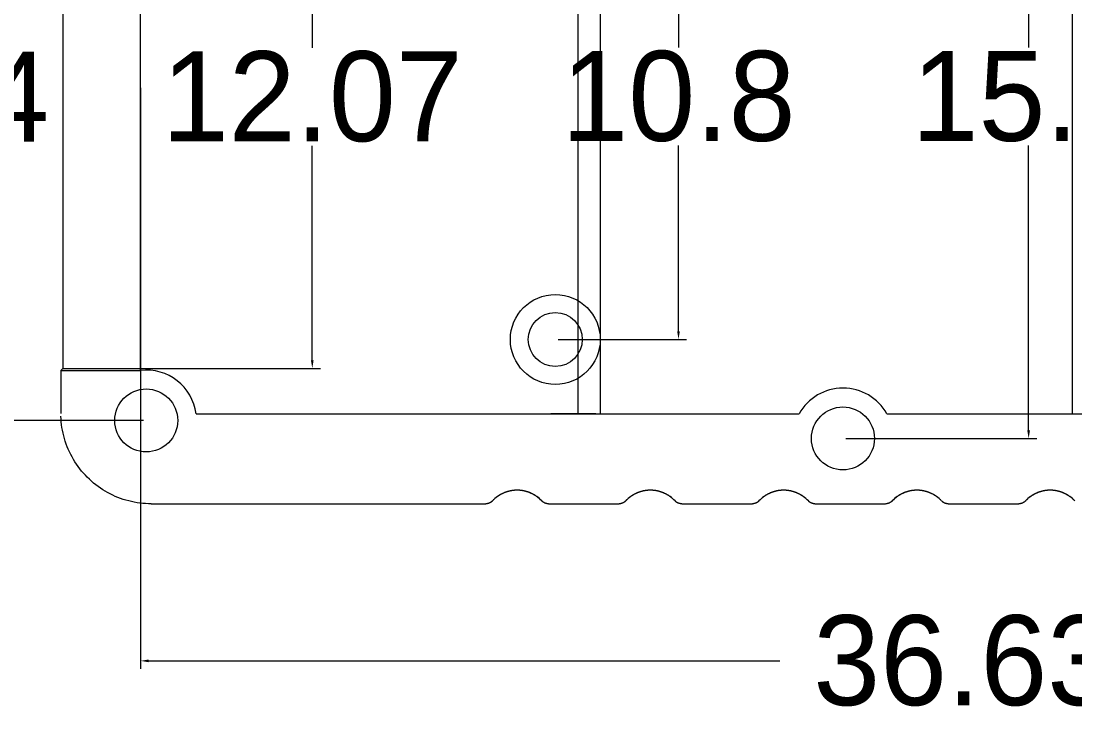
# Model space of a CAD drawing. Extents: x -778 to -614, y -2061 to -1833.
# Drawn here: x -670.5 to -647.05, y -2028.19 to -2012.66 of the extents above; entities that cross this region are included whole.
import ezdxf

# ---------------------------------------------------------------- set-up
doc = ezdxf.new("R2010")
doc.units = 0
doc.header["$MEASUREMENT"] = 0
doc.layers.add('3', color=7, linetype='Continuous')
doc.dimstyles.get("Standard").update_dxf_attribs({"dimtxt": 0.18, "dimasz": 0.18, "dimexe": 0.18, "dimexo": 0.0625, "dimgap": 0.09, "dimtad": 0, "dimtih": 1, "dimtoh": 1, "dimdec": 4, "dimzin": 0, "dimdsep": 46, "dimtxsty": 'Standard', "dimcen": 0.09, "dimadec": 0, "dimazin": 0, "dimtfac": 1, "dimtdec": 4, "dimtofl": 0, "dimtmove": 0, "dimatfit": 3, "dimfxl": 1, "dimtolj": 1, "dimtzin": 0, "dimarcsym": 0})

# ---------------------------------------------------------------- blocks, each defined once
blk = doc.blocks.new('*D89')
at = {"color": 0, "linetype": 'Continuous', "lineweight": 0}
for p, q in [((-667.904, -2007.138), (-672.657, -2007.138)), ((-672.477, -2007.318), (-672.477, -2013.248)), ((-672.477, -2021.358), (-672.477, -2015.428)), ((-667.777, -2021.538), (-672.657, -2021.538))]:
    blk.add_line(p, q, dxfattribs=at)
for points in [[(-672.507, -2007.318), (-672.447, -2007.318), (-672.477, -2007.138)], [(-672.507, -2021.358), (-672.447, -2021.358), (-672.477, -2021.538)]]:
    blk.add_solid(points, dxfattribs=at)
at = {"layer": 'Defpoints', "color": 0, "linetype": 'Continuous', "lineweight": 0}
for p in [(-667.842, -2007.138), (-672.477, -2021.538), (-667.714, -2021.538)]:
    blk.add_point(p, dxfattribs=at)
at = {"color": 0, "linetype": 'Continuous', "lineweight": 0, "insert": (-672.477, -2014.338), "char_height": 2, "attachment_point": 5}
blk.add_mtext('\\A1;14.4', dxfattribs=at)
blk = doc.blocks.new('*D109')
at = {"color": 0, "linetype": 'Continuous', "lineweight": 0}
for p, q in [((-667.842, -2014.143), (-667.842, -2027.061)), ((-631.214, -2014.143), (-631.214, -2027.061)), ((-667.662, -2026.881), (-653.618, -2026.881)), ((-631.394, -2026.881), (-645.438, -2026.881))]:
    blk.add_line(p, q, dxfattribs=at)
for points in [[(-667.662, -2026.851), (-667.662, -2026.911), (-667.842, -2026.881)], [(-631.394, -2026.851), (-631.394, -2026.911), (-631.214, -2026.881)]]:
    blk.add_solid(points, dxfattribs=at)
at = {"layer": 'Defpoints', "color": 0, "linetype": 'Continuous', "lineweight": 0}
for p in [(-667.842, -2014.081), (-631.214, -2014.081), (-631.214, -2026.881)]:
    blk.add_point(p, dxfattribs=at)
at = {"color": 0, "linetype": 'Continuous', "lineweight": 0, "insert": (-649.528, -2026.881), "char_height": 2, "attachment_point": 5}
blk.add_mtext('\\A1;36.63', dxfattribs=at)
blk = doc.blocks.new('*D110')
at = {"color": 0, "linetype": 'Continuous', "lineweight": 0}
for p, q in [((-668.643, -2008.311), (-663.84, -2008.311)), ((-664.02, -2008.491), (-664.02, -2013.256)), ((-664.02, -2020.2), (-664.02, -2015.436)), ((-668.643, -2020.38), (-663.84, -2020.38))]:
    blk.add_line(p, q, dxfattribs=at)
for points in [[(-664.05, -2008.491), (-663.99, -2008.491), (-664.02, -2008.311)], [(-664.05, -2020.2), (-663.99, -2020.2), (-664.02, -2020.38)]]:
    blk.add_solid(points, dxfattribs=at)
at = {"layer": 'Defpoints', "color": 0, "linetype": 'Continuous', "lineweight": 0}
for p in [(-668.705, -2008.311), (-668.705, -2020.38), (-664.02, -2020.38)]:
    blk.add_point(p, dxfattribs=at)
at = {"color": 0, "linetype": 'Continuous', "lineweight": 0, "insert": (-664.02, -2014.346), "char_height": 2, "attachment_point": 5}
blk.add_mtext('\\A1;12.07', dxfattribs=at)
blk = doc.blocks.new('*D111')
at = {"color": 0, "linetype": 'Continuous', "lineweight": 0}
for p, q in [((-658.552, -2008.938), (-655.693, -2008.938)), ((-655.873, -2009.118), (-655.873, -2013.248)), ((-655.873, -2019.558), (-655.873, -2015.428)), ((-658.552, -2019.738), (-655.693, -2019.738))]:
    blk.add_line(p, q, dxfattribs=at)
for points in [[(-655.903, -2009.118), (-655.843, -2009.118), (-655.873, -2008.938)], [(-655.903, -2019.558), (-655.843, -2019.558), (-655.873, -2019.738)]]:
    blk.add_solid(points, dxfattribs=at)
at = {"layer": 'Defpoints', "color": 0, "linetype": 'Continuous', "lineweight": 0}
for p in [(-658.614, -2008.938), (-655.873, -2008.938), (-658.614, -2019.738)]:
    blk.add_point(p, dxfattribs=at)
at = {"color": 0, "linetype": 'Continuous', "lineweight": 0, "insert": (-655.873, -2014.338), "char_height": 2, "attachment_point": 5}
blk.add_mtext('\\A1;10.8', dxfattribs=at)
blk = doc.blocks.new('*D112')
at = {"color": 0, "linetype": 'Continuous', "lineweight": 0}
for p, q in [((-652.152, -2006.738), (-647.903, -2006.738)), ((-648.083, -2006.918), (-648.083, -2013.248)), ((-648.083, -2021.758), (-648.083, -2015.428)), ((-652.152, -2021.938), (-647.903, -2021.938))]:
    blk.add_line(p, q, dxfattribs=at)
for points in [[(-648.113, -2006.918), (-648.053, -2006.918), (-648.083, -2006.738)], [(-648.113, -2021.758), (-648.053, -2021.758), (-648.083, -2021.938)]]:
    blk.add_solid(points, dxfattribs=at)
at = {"layer": 'Defpoints', "color": 0, "linetype": 'Continuous', "lineweight": 0}
for p in [(-652.214, -2006.738), (-652.214, -2021.938), (-648.083, -2021.938)]:
    blk.add_point(p, dxfattribs=at)
at = {"color": 0, "linetype": 'Continuous', "lineweight": 0, "insert": (-648.083, -2014.338), "char_height": 2, "attachment_point": 5}
blk.add_mtext('\\A1;15.2', dxfattribs=at)

msp = doc.modelspace()

# ---------------------------------------------------------------- linework, layer by layer
at = {"layer": '3', "color": 213, "linetype": 'Continuous', "lineweight": 0}
for p, q in [((-658.114, -2007.284), (-658.114, -2020.891)), ((-658.114, -2007.284), (-658.114, -2021.391)), ((-657.614, -2007.284), (-657.614, -2021.391)), ((-657.614, -2007.284), (-657.614, -2020.891)), ((-647.114, -2007.284), (-647.114, -2021.391)), ((-667.842, -2020.426), (-667.842, -2007.735)), ((-669.568, -2008.311), (-669.568, -2020.38)), ((-669.614, -2020.426), (-669.568, -2020.38)), ((-669.614, -2020.426), (-669.614, -2021.381)), ((-669.614, -2020.426), (-669.614, -2021.381)), ((-669.614, -2020.426), (-667.842, -2020.426)), ((-669.614, -2020.426), (-669.614, -2020.903)), ((-669.568, -2020.38), (-667.842, -2020.38)), ((-666.605, -2021.391), (-660.196, -2021.391)), ((-666.589, -2021.391), (-660.196, -2021.391)), ((-662.313, -2021.391), (-653.192, -2021.391)), ((-657.714, -2021.391), (-658.714, -2021.391)), ((-651.236, -2021.391), (-635.359, -2021.391)), ((-667.604, -2023.391), (-660.16, -2023.391)), ((-667.604, -2023.391), (-660.16, -2023.391)), ((-658.767, -2023.391), (-657.195, -2023.391)), ((-658.767, -2023.391), (-657.195, -2023.391)), ((-655.802, -2023.391), (-654.23, -2023.391)), ((-655.802, -2023.391), (-654.23, -2023.391)), ((-652.838, -2023.391), (-651.266, -2023.391)), ((-652.838, -2023.391), (-651.266, -2023.391)), ((-649.873, -2023.391), (-648.301, -2023.391)), ((-649.873, -2023.391), (-648.301, -2023.391))]:
    msp.add_line(p, q, dxfattribs=at)
for points in [[(-667.604, -2023.391, 0), (-667.667, -2023.39, 0), (-667.731, -2023.387, 0), (-667.793, -2023.382, 0), (-667.856, -2023.375, 0), (-667.919, -2023.366, 0), (-667.981, -2023.355, 0), (-668.043, -2023.342, 0), (-668.104, -2023.327, 0), (-668.165, -2023.311, 0), (-668.225, -2023.292, 0), (-668.285, -2023.272, 0), (-668.344, -2023.249, 0), (-668.403, -2023.225, 0), (-668.46, -2023.199, 0), (-668.517, -2023.171, 0), (-668.573, -2023.142, 0), (-668.627, -2023.111, 0), (-668.681, -2023.078, 0), (-668.734, -2023.043, 0), (-668.786, -2023.007, 0), (-668.836, -2022.969, 0), (-668.885, -2022.929, 0), (-668.933, -2022.888, 0), (-668.98, -2022.846, 0), (-669.025, -2022.802, 0), (-669.069, -2022.757, 0), (-669.112, -2022.71, 0), (-669.153, -2022.662, 0), (-669.192, -2022.613, 0), (-669.23, -2022.562, 0), (-669.267, -2022.51, 0), (-669.301, -2022.458, 0), (-669.334, -2022.404, 0), (-669.365, -2022.349, 0), (-669.395, -2022.293, 0), (-669.423, -2022.237, 0), (-669.449, -2022.179, 0), (-669.473, -2022.121, 0), (-669.495, -2022.062, 0), (-669.516, -2022.002, 0), (-669.534, -2021.942, 0), (-669.551, -2021.881, 0), (-669.566, -2021.819, 0), (-669.578, -2021.757, 0), (-669.589, -2021.695, 0), (-669.598, -2021.633, 0), (-669.605, -2021.57, 0), (-669.61, -2021.507, 0), (-669.613, -2021.444, 0)], [(-667.604, -2023.391, 0), (-667.667, -2023.39, 0), (-667.731, -2023.387, 0), (-667.793, -2023.382, 0), (-667.856, -2023.375, 0), (-667.919, -2023.366, 0), (-667.981, -2023.355, 0), (-668.043, -2023.342, 0), (-668.104, -2023.327, 0), (-668.165, -2023.311, 0), (-668.225, -2023.292, 0), (-668.285, -2023.272, 0), (-668.344, -2023.249, 0), (-668.403, -2023.225, 0), (-668.46, -2023.199, 0), (-668.517, -2023.171, 0), (-668.573, -2023.142, 0), (-668.627, -2023.111, 0), (-668.681, -2023.078, 0), (-668.734, -2023.043, 0), (-668.786, -2023.007, 0), (-668.836, -2022.969, 0), (-668.885, -2022.929, 0), (-668.933, -2022.888, 0), (-668.98, -2022.846, 0), (-669.025, -2022.802, 0), (-669.069, -2022.757, 0), (-669.112, -2022.71, 0), (-669.153, -2022.662, 0), (-669.192, -2022.613, 0), (-669.23, -2022.562, 0), (-669.267, -2022.51, 0), (-669.301, -2022.458, 0), (-669.334, -2022.404, 0), (-669.365, -2022.349, 0), (-669.395, -2022.293, 0), (-669.423, -2022.237, 0), (-669.449, -2022.179, 0), (-669.473, -2022.121, 0), (-669.495, -2022.062, 0), (-669.516, -2022.002, 0), (-669.534, -2021.942, 0), (-669.551, -2021.881, 0), (-669.566, -2021.819, 0), (-669.578, -2021.757, 0), (-669.589, -2021.695, 0), (-669.598, -2021.633, 0), (-669.605, -2021.57, 0), (-669.61, -2021.507, 0), (-669.613, -2021.444, 0)], [(-660.013, -2023.327, 0), (-660.015, -2023.329, 0), (-660.018, -2023.332, 0), (-660.02, -2023.334, 0), (-660.023, -2023.336, 0), (-660.025, -2023.339, 0), (-660.027, -2023.341, 0), (-660.03, -2023.343, 0), (-660.032, -2023.345, 0), (-660.035, -2023.347, 0), (-660.038, -2023.349, 0), (-660.04, -2023.351, 0), (-660.043, -2023.353, 0), (-660.046, -2023.355, 0), (-660.048, -2023.357, 0), (-660.051, -2023.358, 0), (-660.054, -2023.36, 0), (-660.057, -2023.362, 0), (-660.059, -2023.364, 0), (-660.062, -2023.365, 0), (-660.065, -2023.367, 0), (-660.068, -2023.368, 0), (-660.071, -2023.37, 0), (-660.074, -2023.371, 0), (-660.077, -2023.373, 0), (-660.08, -2023.374, 0), (-660.083, -2023.375, 0), (-660.086, -2023.376, 0), (-660.089, -2023.378, 0), (-660.092, -2023.379, 0), (-660.095, -2023.38, 0), (-660.098, -2023.381, 0), (-660.102, -2023.382, 0), (-660.105, -2023.383, 0), (-660.108, -2023.384, 0), (-660.111, -2023.385, 0), (-660.114, -2023.385, 0), (-660.117, -2023.386, 0), (-660.121, -2023.387, 0), (-660.124, -2023.387, 0), (-660.127, -2023.388, 0), (-660.13, -2023.388, 0), (-660.134, -2023.389, 0), (-660.137, -2023.389, 0), (-660.14, -2023.39, 0), (-660.143, -2023.39, 0), (-660.147, -2023.39, 0), (-660.15, -2023.39, 0), (-660.153, -2023.39, 0), (-660.157, -2023.39, 0)], [(-660.013, -2023.327, 0), (-660.015, -2023.329, 0), (-660.018, -2023.332, 0), (-660.02, -2023.334, 0), (-660.022, -2023.336, 0), (-660.025, -2023.339, 0), (-660.027, -2023.341, 0), (-660.03, -2023.343, 0), (-660.032, -2023.345, 0), (-660.035, -2023.347, 0), (-660.038, -2023.349, 0), (-660.04, -2023.351, 0), (-660.043, -2023.353, 0), (-660.046, -2023.355, 0), (-660.048, -2023.357, 0), (-660.051, -2023.358, 0), (-660.054, -2023.36, 0), (-660.057, -2023.362, 0), (-660.059, -2023.364, 0), (-660.062, -2023.365, 0), (-660.065, -2023.367, 0), (-660.068, -2023.368, 0), (-660.071, -2023.37, 0), (-660.074, -2023.371, 0), (-660.077, -2023.373, 0), (-660.08, -2023.374, 0), (-660.083, -2023.375, 0), (-660.086, -2023.376, 0), (-660.089, -2023.378, 0), (-660.092, -2023.379, 0), (-660.095, -2023.38, 0), (-660.098, -2023.381, 0), (-660.102, -2023.382, 0), (-660.105, -2023.383, 0), (-660.108, -2023.384, 0), (-660.111, -2023.384, 0), (-660.114, -2023.385, 0), (-660.117, -2023.386, 0), (-660.121, -2023.387, 0), (-660.124, -2023.387, 0), (-660.127, -2023.388, 0), (-660.13, -2023.388, 0), (-660.134, -2023.389, 0), (-660.137, -2023.389, 0), (-660.14, -2023.39, 0), (-660.143, -2023.39, 0), (-660.147, -2023.39, 0), (-660.15, -2023.39, 0), (-660.153, -2023.39, 0), (-660.157, -2023.39, 0)], [(-658.767, -2023.391, 0), (-658.771, -2023.39, 0), (-658.774, -2023.39, 0), (-658.777, -2023.39, 0), (-658.78, -2023.39, 0), (-658.784, -2023.39, 0), (-658.787, -2023.39, 0), (-658.79, -2023.389, 0), (-658.793, -2023.389, 0), (-658.797, -2023.388, 0), (-658.8, -2023.388, 0), (-658.803, -2023.387, 0), (-658.806, -2023.387, 0), (-658.81, -2023.386, 0), (-658.813, -2023.385, 0), (-658.816, -2023.385, 0), (-658.819, -2023.384, 0), (-658.822, -2023.383, 0), (-658.826, -2023.382, 0), (-658.829, -2023.381, 0), (-658.832, -2023.38, 0), (-658.835, -2023.379, 0), (-658.838, -2023.378, 0), (-658.841, -2023.376, 0), (-658.844, -2023.375, 0), (-658.847, -2023.374, 0), (-658.85, -2023.373, 0), (-658.853, -2023.371, 0), (-658.856, -2023.37, 0), (-658.859, -2023.368, 0), (-658.862, -2023.367, 0), (-658.865, -2023.365, 0), (-658.868, -2023.364, 0), (-658.87, -2023.362, 0), (-658.873, -2023.36, 0), (-658.876, -2023.358, 0), (-658.879, -2023.357, 0), (-658.882, -2023.355, 0), (-658.884, -2023.353, 0), (-658.887, -2023.351, 0), (-658.889, -2023.349, 0), (-658.892, -2023.347, 0), (-658.895, -2023.345, 0), (-658.897, -2023.343, 0), (-658.9, -2023.341, 0), (-658.902, -2023.339, 0), (-658.905, -2023.336, 0), (-658.907, -2023.334, 0), (-658.909, -2023.332, 0), (-658.912, -2023.329, 0)], [(-658.767, -2023.391, 0), (-658.771, -2023.391, 0), (-658.774, -2023.39, 0), (-658.777, -2023.39, 0), (-658.78, -2023.39, 0), (-658.784, -2023.39, 0), (-658.787, -2023.39, 0), (-658.79, -2023.389, 0), (-658.793, -2023.389, 0), (-658.797, -2023.388, 0), (-658.8, -2023.388, 0), (-658.803, -2023.387, 0), (-658.806, -2023.387, 0), (-658.81, -2023.386, 0), (-658.813, -2023.385, 0), (-658.816, -2023.385, 0), (-658.819, -2023.384, 0), (-658.822, -2023.383, 0), (-658.826, -2023.382, 0), (-658.829, -2023.381, 0), (-658.832, -2023.38, 0), (-658.835, -2023.379, 0), (-658.838, -2023.378, 0), (-658.841, -2023.376, 0), (-658.844, -2023.375, 0), (-658.847, -2023.374, 0), (-658.85, -2023.373, 0), (-658.853, -2023.371, 0), (-658.856, -2023.37, 0), (-658.859, -2023.368, 0), (-658.862, -2023.367, 0), (-658.865, -2023.365, 0), (-658.868, -2023.364, 0), (-658.87, -2023.362, 0), (-658.873, -2023.36, 0), (-658.876, -2023.358, 0), (-658.879, -2023.357, 0), (-658.882, -2023.355, 0), (-658.884, -2023.353, 0), (-658.887, -2023.351, 0), (-658.889, -2023.349, 0), (-658.892, -2023.347, 0), (-658.895, -2023.345, 0), (-658.897, -2023.343, 0), (-658.9, -2023.341, 0), (-658.902, -2023.338, 0), (-658.904, -2023.336, 0), (-658.907, -2023.334, 0), (-658.909, -2023.332, 0), (-658.912, -2023.329, 0)], [(-657.048, -2023.327, 0), (-657.051, -2023.329, 0), (-657.053, -2023.332, 0), (-657.055, -2023.334, 0), (-657.058, -2023.336, 0), (-657.06, -2023.339, 0), (-657.063, -2023.341, 0), (-657.065, -2023.343, 0), (-657.068, -2023.345, 0), (-657.07, -2023.347, 0), (-657.073, -2023.349, 0), (-657.075, -2023.351, 0), (-657.078, -2023.353, 0), (-657.081, -2023.355, 0), (-657.083, -2023.357, 0), (-657.086, -2023.358, 0), (-657.089, -2023.36, 0), (-657.092, -2023.362, 0), (-657.095, -2023.364, 0), (-657.097, -2023.365, 0), (-657.1, -2023.367, 0), (-657.103, -2023.368, 0), (-657.106, -2023.37, 0), (-657.109, -2023.371, 0), (-657.112, -2023.373, 0), (-657.115, -2023.374, 0), (-657.118, -2023.375, 0), (-657.121, -2023.376, 0), (-657.124, -2023.378, 0), (-657.127, -2023.379, 0), (-657.13, -2023.38, 0), (-657.134, -2023.381, 0), (-657.137, -2023.382, 0), (-657.14, -2023.383, 0), (-657.143, -2023.384, 0), (-657.146, -2023.385, 0), (-657.149, -2023.385, 0), (-657.153, -2023.386, 0), (-657.156, -2023.387, 0), (-657.159, -2023.387, 0), (-657.162, -2023.388, 0), (-657.166, -2023.388, 0), (-657.169, -2023.389, 0), (-657.172, -2023.389, 0), (-657.175, -2023.39, 0), (-657.179, -2023.39, 0), (-657.182, -2023.39, 0), (-657.185, -2023.39, 0), (-657.188, -2023.39, 0), (-657.192, -2023.39, 0)], [(-657.048, -2023.327, 0), (-657.051, -2023.329, 0), (-657.053, -2023.332, 0), (-657.055, -2023.334, 0), (-657.058, -2023.336, 0), (-657.06, -2023.339, 0), (-657.063, -2023.341, 0), (-657.065, -2023.343, 0), (-657.068, -2023.345, 0), (-657.07, -2023.347, 0), (-657.073, -2023.349, 0), (-657.075, -2023.351, 0), (-657.078, -2023.353, 0), (-657.081, -2023.355, 0), (-657.083, -2023.357, 0), (-657.086, -2023.358, 0), (-657.089, -2023.36, 0), (-657.092, -2023.362, 0), (-657.095, -2023.364, 0), (-657.097, -2023.365, 0), (-657.1, -2023.367, 0), (-657.103, -2023.368, 0), (-657.106, -2023.37, 0), (-657.109, -2023.371, 0), (-657.112, -2023.373, 0), (-657.115, -2023.374, 0), (-657.118, -2023.375, 0), (-657.121, -2023.376, 0), (-657.124, -2023.378, 0), (-657.127, -2023.379, 0), (-657.13, -2023.38, 0), (-657.134, -2023.381, 0), (-657.137, -2023.382, 0), (-657.14, -2023.383, 0), (-657.143, -2023.384, 0), (-657.146, -2023.384, 0), (-657.149, -2023.385, 0), (-657.153, -2023.386, 0), (-657.156, -2023.387, 0), (-657.159, -2023.387, 0), (-657.162, -2023.388, 0), (-657.166, -2023.388, 0), (-657.169, -2023.389, 0), (-657.172, -2023.389, 0), (-657.175, -2023.39, 0), (-657.179, -2023.39, 0), (-657.182, -2023.39, 0), (-657.185, -2023.39, 0), (-657.188, -2023.39, 0), (-657.192, -2023.39, 0)], [(-655.802, -2023.391, 0), (-655.806, -2023.39, 0), (-655.809, -2023.39, 0), (-655.812, -2023.39, 0), (-655.816, -2023.39, 0), (-655.819, -2023.39, 0), (-655.822, -2023.39, 0), (-655.825, -2023.389, 0), (-655.829, -2023.389, 0), (-655.832, -2023.388, 0), (-655.835, -2023.388, 0), (-655.838, -2023.387, 0), (-655.842, -2023.387, 0), (-655.845, -2023.386, 0), (-655.848, -2023.385, 0), (-655.851, -2023.385, 0), (-655.854, -2023.384, 0), (-655.858, -2023.383, 0), (-655.861, -2023.382, 0), (-655.864, -2023.381, 0), (-655.867, -2023.38, 0), (-655.87, -2023.379, 0), (-655.873, -2023.378, 0), (-655.876, -2023.376, 0), (-655.879, -2023.375, 0), (-655.882, -2023.374, 0), (-655.885, -2023.373, 0), (-655.888, -2023.371, 0), (-655.891, -2023.37, 0), (-655.894, -2023.368, 0), (-655.897, -2023.367, 0), (-655.9, -2023.365, 0), (-655.903, -2023.364, 0), (-655.906, -2023.362, 0), (-655.909, -2023.36, 0), (-655.911, -2023.358, 0), (-655.914, -2023.357, 0), (-655.917, -2023.355, 0), (-655.919, -2023.353, 0), (-655.922, -2023.351, 0), (-655.925, -2023.349, 0), (-655.927, -2023.347, 0), (-655.93, -2023.345, 0), (-655.932, -2023.343, 0), (-655.935, -2023.341, 0), (-655.937, -2023.339, 0), (-655.94, -2023.336, 0), (-655.942, -2023.334, 0), (-655.944, -2023.332, 0), (-655.947, -2023.329, 0)], [(-655.802, -2023.391, 0), (-655.806, -2023.391, 0), (-655.809, -2023.39, 0), (-655.812, -2023.39, 0), (-655.816, -2023.39, 0), (-655.819, -2023.39, 0), (-655.822, -2023.39, 0), (-655.825, -2023.389, 0), (-655.829, -2023.389, 0), (-655.832, -2023.388, 0), (-655.835, -2023.388, 0), (-655.838, -2023.387, 0), (-655.842, -2023.387, 0), (-655.845, -2023.386, 0), (-655.848, -2023.385, 0), (-655.851, -2023.385, 0), (-655.854, -2023.384, 0), (-655.858, -2023.383, 0), (-655.861, -2023.382, 0), (-655.864, -2023.381, 0), (-655.867, -2023.38, 0), (-655.87, -2023.379, 0), (-655.873, -2023.378, 0), (-655.876, -2023.376, 0), (-655.879, -2023.375, 0), (-655.882, -2023.374, 0), (-655.885, -2023.373, 0), (-655.888, -2023.371, 0), (-655.891, -2023.37, 0), (-655.894, -2023.368, 0), (-655.897, -2023.367, 0), (-655.9, -2023.365, 0), (-655.903, -2023.364, 0), (-655.906, -2023.362, 0), (-655.909, -2023.36, 0), (-655.911, -2023.358, 0), (-655.914, -2023.357, 0), (-655.917, -2023.355, 0), (-655.919, -2023.353, 0), (-655.922, -2023.351, 0), (-655.925, -2023.349, 0), (-655.927, -2023.347, 0), (-655.93, -2023.345, 0), (-655.932, -2023.343, 0), (-655.935, -2023.341, 0), (-655.937, -2023.338, 0), (-655.94, -2023.336, 0), (-655.942, -2023.334, 0), (-655.944, -2023.332, 0), (-655.947, -2023.329, 0)], [(-654.084, -2023.327, 0), (-654.086, -2023.329, 0), (-654.088, -2023.332, 0), (-654.091, -2023.334, 0), (-654.093, -2023.336, 0), (-654.095, -2023.339, 0), (-654.098, -2023.341, 0), (-654.1, -2023.343, 0), (-654.103, -2023.345, 0), (-654.105, -2023.347, 0), (-654.108, -2023.349, 0), (-654.111, -2023.351, 0), (-654.113, -2023.353, 0), (-654.116, -2023.355, 0), (-654.119, -2023.357, 0), (-654.121, -2023.358, 0), (-654.124, -2023.36, 0), (-654.127, -2023.362, 0), (-654.13, -2023.364, 0), (-654.133, -2023.365, 0), (-654.136, -2023.367, 0), (-654.139, -2023.368, 0), (-654.141, -2023.37, 0), (-654.144, -2023.371, 0), (-654.147, -2023.373, 0), (-654.15, -2023.374, 0), (-654.153, -2023.375, 0), (-654.156, -2023.376, 0), (-654.16, -2023.378, 0), (-654.163, -2023.379, 0), (-654.166, -2023.38, 0), (-654.169, -2023.381, 0), (-654.172, -2023.382, 0), (-654.175, -2023.383, 0), (-654.178, -2023.384, 0), (-654.182, -2023.385, 0), (-654.185, -2023.385, 0), (-654.188, -2023.386, 0), (-654.191, -2023.387, 0), (-654.194, -2023.387, 0), (-654.198, -2023.388, 0), (-654.201, -2023.388, 0), (-654.204, -2023.389, 0), (-654.207, -2023.389, 0), (-654.211, -2023.39, 0), (-654.214, -2023.39, 0), (-654.217, -2023.39, 0), (-654.22, -2023.39, 0), (-654.224, -2023.39, 0), (-654.227, -2023.39, 0)], [(-654.084, -2023.327, 0), (-654.086, -2023.329, 0), (-654.088, -2023.332, 0), (-654.091, -2023.334, 0), (-654.093, -2023.336, 0), (-654.095, -2023.339, 0), (-654.098, -2023.341, 0), (-654.1, -2023.343, 0), (-654.103, -2023.345, 0), (-654.105, -2023.347, 0), (-654.108, -2023.349, 0), (-654.111, -2023.351, 0), (-654.113, -2023.353, 0), (-654.116, -2023.355, 0), (-654.119, -2023.357, 0), (-654.121, -2023.358, 0), (-654.124, -2023.36, 0), (-654.127, -2023.362, 0), (-654.13, -2023.364, 0), (-654.133, -2023.365, 0), (-654.136, -2023.367, 0), (-654.139, -2023.368, 0), (-654.141, -2023.37, 0), (-654.144, -2023.371, 0), (-654.147, -2023.373, 0), (-654.15, -2023.374, 0), (-654.153, -2023.375, 0), (-654.156, -2023.376, 0), (-654.16, -2023.378, 0), (-654.163, -2023.379, 0), (-654.166, -2023.38, 0), (-654.169, -2023.381, 0), (-654.172, -2023.382, 0), (-654.175, -2023.383, 0), (-654.178, -2023.384, 0), (-654.182, -2023.384, 0), (-654.185, -2023.385, 0), (-654.188, -2023.386, 0), (-654.191, -2023.387, 0), (-654.194, -2023.387, 0), (-654.198, -2023.388, 0), (-654.201, -2023.388, 0), (-654.204, -2023.389, 0), (-654.207, -2023.389, 0), (-654.211, -2023.39, 0), (-654.214, -2023.39, 0), (-654.217, -2023.39, 0), (-654.22, -2023.39, 0), (-654.224, -2023.39, 0), (-654.227, -2023.39, 0)], [(-652.838, -2023.391, 0), (-652.841, -2023.39, 0), (-652.844, -2023.39, 0), (-652.848, -2023.39, 0), (-652.851, -2023.39, 0), (-652.854, -2023.39, 0), (-652.857, -2023.39, 0), (-652.861, -2023.389, 0), (-652.864, -2023.389, 0), (-652.867, -2023.388, 0), (-652.87, -2023.388, 0), (-652.874, -2023.387, 0), (-652.877, -2023.387, 0), (-652.88, -2023.386, 0), (-652.883, -2023.385, 0), (-652.887, -2023.385, 0), (-652.89, -2023.384, 0), (-652.893, -2023.383, 0), (-652.896, -2023.382, 0), (-652.899, -2023.381, 0), (-652.902, -2023.38, 0), (-652.905, -2023.379, 0), (-652.908, -2023.378, 0), (-652.912, -2023.376, 0), (-652.915, -2023.375, 0), (-652.918, -2023.374, 0), (-652.921, -2023.373, 0), (-652.924, -2023.371, 0), (-652.927, -2023.37, 0), (-652.929, -2023.368, 0), (-652.932, -2023.367, 0), (-652.935, -2023.365, 0), (-652.938, -2023.364, 0), (-652.941, -2023.362, 0), (-652.944, -2023.36, 0), (-652.947, -2023.358, 0), (-652.949, -2023.357, 0), (-652.952, -2023.355, 0), (-652.955, -2023.353, 0), (-652.957, -2023.351, 0), (-652.96, -2023.349, 0), (-652.963, -2023.347, 0), (-652.965, -2023.345, 0), (-652.968, -2023.343, 0), (-652.97, -2023.341, 0), (-652.973, -2023.339, 0), (-652.975, -2023.336, 0), (-652.977, -2023.334, 0), (-652.98, -2023.332, 0), (-652.982, -2023.329, 0)], [(-652.838, -2023.391, 0), (-652.841, -2023.391, 0), (-652.844, -2023.39, 0), (-652.848, -2023.39, 0), (-652.851, -2023.39, 0), (-652.854, -2023.39, 0), (-652.857, -2023.39, 0), (-652.861, -2023.389, 0), (-652.864, -2023.389, 0), (-652.867, -2023.388, 0), (-652.87, -2023.388, 0), (-652.874, -2023.387, 0), (-652.877, -2023.387, 0), (-652.88, -2023.386, 0), (-652.883, -2023.385, 0), (-652.887, -2023.385, 0), (-652.89, -2023.384, 0), (-652.893, -2023.383, 0), (-652.896, -2023.382, 0), (-652.899, -2023.381, 0), (-652.902, -2023.38, 0), (-652.905, -2023.379, 0), (-652.908, -2023.378, 0), (-652.912, -2023.376, 0), (-652.915, -2023.375, 0), (-652.918, -2023.374, 0), (-652.921, -2023.373, 0), (-652.924, -2023.371, 0), (-652.927, -2023.37, 0), (-652.929, -2023.368, 0), (-652.932, -2023.367, 0), (-652.935, -2023.365, 0), (-652.938, -2023.364, 0), (-652.941, -2023.362, 0), (-652.944, -2023.36, 0), (-652.947, -2023.358, 0), (-652.949, -2023.357, 0), (-652.952, -2023.355, 0), (-652.955, -2023.353, 0), (-652.957, -2023.351, 0), (-652.96, -2023.349, 0), (-652.963, -2023.347, 0), (-652.965, -2023.345, 0), (-652.968, -2023.343, 0), (-652.97, -2023.341, 0), (-652.973, -2023.338, 0), (-652.975, -2023.336, 0), (-652.977, -2023.334, 0), (-652.98, -2023.332, 0), (-652.982, -2023.329, 0)], [(-651.119, -2023.327, 0), (-651.121, -2023.329, 0), (-651.124, -2023.332, 0), (-651.126, -2023.334, 0), (-651.128, -2023.336, 0), (-651.131, -2023.339, 0), (-651.133, -2023.341, 0), (-651.136, -2023.343, 0), (-651.138, -2023.345, 0), (-651.141, -2023.347, 0), (-651.143, -2023.349, 0), (-651.146, -2023.351, 0), (-651.149, -2023.353, 0), (-651.151, -2023.355, 0), (-651.154, -2023.357, 0), (-651.157, -2023.358, 0), (-651.159, -2023.36, 0), (-651.162, -2023.362, 0), (-651.165, -2023.364, 0), (-651.168, -2023.365, 0), (-651.171, -2023.367, 0), (-651.174, -2023.368, 0), (-651.177, -2023.37, 0), (-651.18, -2023.371, 0), (-651.183, -2023.373, 0), (-651.186, -2023.374, 0), (-651.189, -2023.375, 0), (-651.192, -2023.376, 0), (-651.195, -2023.378, 0), (-651.198, -2023.379, 0), (-651.201, -2023.38, 0), (-651.204, -2023.381, 0), (-651.207, -2023.382, 0), (-651.21, -2023.383, 0), (-651.214, -2023.384, 0), (-651.217, -2023.385, 0), (-651.22, -2023.385, 0), (-651.223, -2023.386, 0), (-651.226, -2023.387, 0), (-651.23, -2023.387, 0), (-651.233, -2023.388, 0), (-651.236, -2023.388, 0), (-651.239, -2023.389, 0), (-651.243, -2023.389, 0), (-651.246, -2023.39, 0), (-651.249, -2023.39, 0), (-651.252, -2023.39, 0), (-651.256, -2023.39, 0), (-651.259, -2023.39, 0), (-651.262, -2023.39, 0)], [(-651.119, -2023.327, 0), (-651.121, -2023.329, 0), (-651.124, -2023.332, 0), (-651.126, -2023.334, 0), (-651.128, -2023.336, 0), (-651.131, -2023.339, 0), (-651.133, -2023.341, 0), (-651.136, -2023.343, 0), (-651.138, -2023.345, 0), (-651.141, -2023.347, 0), (-651.143, -2023.349, 0), (-651.146, -2023.351, 0), (-651.149, -2023.353, 0), (-651.151, -2023.355, 0), (-651.154, -2023.357, 0), (-651.157, -2023.358, 0), (-651.159, -2023.36, 0), (-651.162, -2023.362, 0), (-651.165, -2023.364, 0), (-651.168, -2023.365, 0), (-651.171, -2023.367, 0), (-651.174, -2023.368, 0), (-651.177, -2023.37, 0), (-651.18, -2023.371, 0), (-651.183, -2023.373, 0), (-651.186, -2023.374, 0), (-651.189, -2023.375, 0), (-651.192, -2023.376, 0), (-651.195, -2023.378, 0), (-651.198, -2023.379, 0), (-651.201, -2023.38, 0), (-651.204, -2023.381, 0), (-651.207, -2023.382, 0), (-651.21, -2023.383, 0), (-651.214, -2023.384, 0), (-651.217, -2023.384, 0), (-651.22, -2023.385, 0), (-651.223, -2023.386, 0), (-651.226, -2023.387, 0), (-651.23, -2023.387, 0), (-651.233, -2023.388, 0), (-651.236, -2023.388, 0), (-651.239, -2023.389, 0), (-651.243, -2023.389, 0), (-651.246, -2023.39, 0), (-651.249, -2023.39, 0), (-651.252, -2023.39, 0), (-651.256, -2023.39, 0), (-651.259, -2023.39, 0), (-651.262, -2023.39, 0)], [(-649.873, -2023.391, 0), (-649.876, -2023.39, 0), (-649.88, -2023.39, 0), (-649.883, -2023.39, 0), (-649.886, -2023.39, 0), (-649.889, -2023.39, 0), (-649.893, -2023.39, 0), (-649.896, -2023.389, 0), (-649.899, -2023.389, 0), (-649.902, -2023.388, 0), (-649.906, -2023.388, 0), (-649.909, -2023.387, 0), (-649.912, -2023.387, 0), (-649.915, -2023.386, 0), (-649.919, -2023.385, 0), (-649.922, -2023.385, 0), (-649.925, -2023.384, 0), (-649.928, -2023.383, 0), (-649.931, -2023.382, 0), (-649.934, -2023.381, 0), (-649.938, -2023.38, 0), (-649.941, -2023.379, 0), (-649.944, -2023.378, 0), (-649.947, -2023.376, 0), (-649.95, -2023.375, 0), (-649.953, -2023.374, 0), (-649.956, -2023.373, 0), (-649.959, -2023.371, 0), (-649.962, -2023.37, 0), (-649.965, -2023.368, 0), (-649.968, -2023.367, 0), (-649.971, -2023.365, 0), (-649.973, -2023.364, 0), (-649.976, -2023.362, 0), (-649.979, -2023.36, 0), (-649.982, -2023.358, 0), (-649.985, -2023.357, 0), (-649.987, -2023.355, 0), (-649.99, -2023.353, 0), (-649.993, -2023.351, 0), (-649.995, -2023.349, 0), (-649.998, -2023.347, 0), (-650, -2023.345, 0), (-650.003, -2023.343, 0), (-650.005, -2023.341, 0), (-650.008, -2023.339, 0), (-650.01, -2023.336, 0), (-650.013, -2023.334, 0), (-650.015, -2023.332, 0), (-650.017, -2023.329, 0)], [(-649.873, -2023.391, 0), (-649.876, -2023.391, 0), (-649.88, -2023.39, 0), (-649.883, -2023.39, 0), (-649.886, -2023.39, 0), (-649.889, -2023.39, 0), (-649.893, -2023.39, 0), (-649.896, -2023.389, 0), (-649.899, -2023.389, 0), (-649.902, -2023.388, 0), (-649.906, -2023.388, 0), (-649.909, -2023.387, 0), (-649.912, -2023.387, 0), (-649.915, -2023.386, 0), (-649.919, -2023.385, 0), (-649.922, -2023.385, 0), (-649.925, -2023.384, 0), (-649.928, -2023.383, 0), (-649.931, -2023.382, 0), (-649.934, -2023.381, 0), (-649.938, -2023.38, 0), (-649.941, -2023.379, 0), (-649.944, -2023.378, 0), (-649.947, -2023.376, 0), (-649.95, -2023.375, 0), (-649.953, -2023.374, 0), (-649.956, -2023.373, 0), (-649.959, -2023.371, 0), (-649.962, -2023.37, 0), (-649.965, -2023.368, 0), (-649.968, -2023.367, 0), (-649.971, -2023.365, 0), (-649.973, -2023.364, 0), (-649.976, -2023.362, 0), (-649.979, -2023.36, 0), (-649.982, -2023.358, 0), (-649.985, -2023.357, 0), (-649.987, -2023.355, 0), (-649.99, -2023.353, 0), (-649.993, -2023.351, 0), (-649.995, -2023.349, 0), (-649.998, -2023.347, 0), (-650, -2023.345, 0), (-650.003, -2023.343, 0), (-650.005, -2023.341, 0), (-650.008, -2023.338, 0), (-650.01, -2023.336, 0), (-650.013, -2023.334, 0), (-650.015, -2023.332, 0), (-650.017, -2023.329, 0)], [(-648.154, -2023.327, 0), (-648.156, -2023.329, 0), (-648.159, -2023.332, 0), (-648.161, -2023.334, 0), (-648.164, -2023.336, 0), (-648.166, -2023.339, 0), (-648.168, -2023.341, 0), (-648.171, -2023.343, 0), (-648.173, -2023.345, 0), (-648.176, -2023.347, 0), (-648.179, -2023.349, 0), (-648.181, -2023.351, 0), (-648.184, -2023.353, 0), (-648.187, -2023.355, 0), (-648.189, -2023.357, 0), (-648.192, -2023.358, 0), (-648.195, -2023.36, 0), (-648.198, -2023.362, 0), (-648.2, -2023.364, 0), (-648.203, -2023.365, 0), (-648.206, -2023.367, 0), (-648.209, -2023.368, 0), (-648.212, -2023.37, 0), (-648.215, -2023.371, 0), (-648.218, -2023.373, 0), (-648.221, -2023.374, 0), (-648.224, -2023.375, 0), (-648.227, -2023.376, 0), (-648.23, -2023.378, 0), (-648.233, -2023.379, 0), (-648.236, -2023.38, 0), (-648.239, -2023.381, 0), (-648.243, -2023.382, 0), (-648.246, -2023.383, 0), (-648.249, -2023.384, 0), (-648.252, -2023.385, 0), (-648.255, -2023.385, 0), (-648.258, -2023.386, 0), (-648.262, -2023.387, 0), (-648.265, -2023.387, 0), (-648.268, -2023.388, 0), (-648.271, -2023.388, 0), (-648.275, -2023.389, 0), (-648.278, -2023.389, 0), (-648.281, -2023.39, 0), (-648.284, -2023.39, 0), (-648.288, -2023.39, 0), (-648.291, -2023.39, 0), (-648.294, -2023.39, 0), (-648.298, -2023.39, 0)], [(-648.154, -2023.327, 0), (-648.156, -2023.329, 0), (-648.159, -2023.332, 0), (-648.161, -2023.334, 0), (-648.163, -2023.336, 0), (-648.166, -2023.339, 0), (-648.168, -2023.341, 0), (-648.171, -2023.343, 0), (-648.173, -2023.345, 0), (-648.176, -2023.347, 0), (-648.179, -2023.349, 0), (-648.181, -2023.351, 0), (-648.184, -2023.353, 0), (-648.187, -2023.355, 0), (-648.189, -2023.357, 0), (-648.192, -2023.358, 0), (-648.195, -2023.36, 0), (-648.198, -2023.362, 0), (-648.2, -2023.364, 0), (-648.203, -2023.365, 0), (-648.206, -2023.367, 0), (-648.209, -2023.368, 0), (-648.212, -2023.37, 0), (-648.215, -2023.371, 0), (-648.218, -2023.373, 0), (-648.221, -2023.374, 0), (-648.224, -2023.375, 0), (-648.227, -2023.376, 0), (-648.23, -2023.378, 0), (-648.233, -2023.379, 0), (-648.236, -2023.38, 0), (-648.239, -2023.381, 0), (-648.243, -2023.382, 0), (-648.246, -2023.383, 0), (-648.249, -2023.384, 0), (-648.252, -2023.384, 0), (-648.255, -2023.385, 0), (-648.258, -2023.386, 0), (-648.262, -2023.387, 0), (-648.265, -2023.387, 0), (-648.268, -2023.388, 0), (-648.271, -2023.388, 0), (-648.275, -2023.389, 0), (-648.278, -2023.389, 0), (-648.281, -2023.39, 0), (-648.284, -2023.39, 0), (-648.288, -2023.39, 0), (-648.291, -2023.39, 0), (-648.294, -2023.39, 0), (-648.298, -2023.39, 0)]]:
    msp.add_polyline3d(points, dxfattribs=at)
for centre, radius in [((-658.614, -2019.738), 1), ((-658.614, -2019.738), 0.6), ((-667.714, -2021.538), 0.7), ((-652.214, -2021.938), 0.7)]:
    msp.add_circle(centre, radius, dxfattribs=at)
for centre, radius, start, end in [((-667.714, -2021.538), 1.119, 7.5308, 96.5497), ((-652.214, -2021.938), 1.12, 29.2151, 150.7849)]:
    msp.add_arc(centre, radius, start, end, dxfattribs=at)
for points, degree, knots in [([(-658.914, -2023.327), (-658.948, -2023.291), (-659.103, -2023.155), (-659.464, -2023.039), (-659.824, -2023.155), (-659.979, -2023.291), (-660.013, -2023.327)], 3, [0, 0, 0, 0, 0.121771, 0.5, 0.878229, 1, 1, 1, 1]), ([(-658.914, -2023.327), (-659.02, -2023.213), (-659.164, -2023.151), (-659.235, -2023.121), (-659.311, -2023.105), (-659.386, -2023.089), (-659.464, -2023.089), (-659.54, -2023.089), (-659.616, -2023.105), (-659.691, -2023.121), (-659.763, -2023.151), (-659.906, -2023.213), (-660.013, -2023.327)], 2, [0, 0, 0, 0.25, 0.25, 0.375, 0.375, 0.5, 0.5, 0.625, 0.625, 0.75, 0.75, 1, 1, 1]), ([(-655.949, -2023.327), (-655.983, -2023.291), (-656.139, -2023.155), (-656.499, -2023.039), (-656.859, -2023.155), (-657.014, -2023.291), (-657.048, -2023.327)], 3, [0, 0, 0, 0, 0.121771, 0.5, 0.878229, 1, 1, 1, 1]), ([(-655.949, -2023.327), (-656.056, -2023.213), (-656.199, -2023.151), (-656.27, -2023.121), (-656.346, -2023.105), (-656.422, -2023.089), (-656.499, -2023.089), (-656.575, -2023.089), (-656.652, -2023.105), (-656.727, -2023.121), (-656.798, -2023.151), (-656.941, -2023.213), (-657.048, -2023.327)], 2, [0, 0, 0, 0.25, 0.25, 0.375, 0.375, 0.5, 0.5, 0.625, 0.625, 0.75, 0.75, 1, 1, 1]), ([(-652.984, -2023.327), (-653.019, -2023.291), (-653.174, -2023.155), (-653.534, -2023.039), (-653.894, -2023.155), (-654.049, -2023.291), (-654.084, -2023.327)], 3, [0, 0, 0, 0, 0.121771, 0.5, 0.878229, 1, 1, 1, 1]), ([(-652.984, -2023.327), (-653.091, -2023.213), (-653.235, -2023.151), (-653.305, -2023.121), (-653.381, -2023.105), (-653.457, -2023.089), (-653.534, -2023.089), (-653.61, -2023.089), (-653.687, -2023.105), (-653.762, -2023.121), (-653.833, -2023.151), (-653.977, -2023.213), (-654.084, -2023.327)], 2, [0, 0, 0, 0.25, 0.25, 0.375, 0.375, 0.5, 0.5, 0.625, 0.625, 0.75, 0.75, 1, 1, 1]), ([(-650.02, -2023.327), (-650.054, -2023.291), (-650.209, -2023.155), (-650.569, -2023.039), (-650.929, -2023.155), (-651.085, -2023.291), (-651.119, -2023.327)], 3, [0, 0, 0, 0, 0.121771, 0.5, 0.878229, 1, 1, 1, 1]), ([(-650.02, -2023.327), (-650.126, -2023.213), (-650.27, -2023.151), (-650.34, -2023.121), (-650.416, -2023.105), (-650.492, -2023.089), (-650.569, -2023.089), (-650.645, -2023.089), (-650.722, -2023.105), (-650.797, -2023.121), (-650.869, -2023.151), (-651.012, -2023.213), (-651.119, -2023.327)], 2, [0, 0, 0, 0.25, 0.25, 0.375, 0.375, 0.5, 0.5, 0.625, 0.625, 0.75, 0.75, 1, 1, 1]), ([(-647.055, -2023.327), (-647.089, -2023.291), (-647.244, -2023.155), (-647.605, -2023.039), (-647.965, -2023.155), (-648.12, -2023.291), (-648.154, -2023.327)], 3, [0, 0, 0, 0, 0.121771, 0.5, 0.878229, 1, 1, 1, 1]), ([(-647.055, -2023.327), (-647.161, -2023.213), (-647.305, -2023.151), (-647.376, -2023.121), (-647.452, -2023.105), (-647.527, -2023.089), (-647.605, -2023.089), (-647.681, -2023.089), (-647.757, -2023.105), (-647.832, -2023.121), (-647.904, -2023.151), (-648.047, -2023.213), (-648.154, -2023.327)], 2, [0, 0, 0, 0.25, 0.25, 0.375, 0.375, 0.5, 0.5, 0.625, 0.625, 0.75, 0.75, 1, 1, 1])]:
    msp.add_open_spline(points, degree=degree, knots=knots, dxfattribs=at)

# ---------------------------------------------------------------- dimensions: what is measured, and where the dimension line sits
at = {"linetype": 'Continuous', "lineweight": 0}
for base, p1, p2, override, picture, middle in [((-648.083, -2021.938), (-652.214, -2006.738), (-652.214, -2021.938), {"dimtxt": 2, "dimdec": 2, "dimzin": 8, "dimdsep": 0, "dimadec": 2, "dimazin": 2, "dimtdec": 2, "dimlwd": 0, "dimlwe": 0}, '*D112', (-648.083, -2014.338)), ((-672.477, -2021.538), (-667.842, -2007.138), (-667.714, -2021.538), {"dimtxt": 2, "dimdec": 2, "dimzin": 8, "dimdsep": 0, "dimadec": 4, "dimazin": 2, "dimtdec": 2, "dimlwd": 0, "dimlwe": 0}, '*D89', (-672.477, -2014.338)), ((-664.02, -2020.38), (-668.705, -2008.311), (-668.705, -2020.38), {"dimtxt": 2, "dimdec": 2, "dimzin": 8, "dimdsep": 0, "dimadec": 2, "dimazin": 2, "dimtdec": 2, "dimlwd": 0, "dimlwe": 0}, '*D110', (-664.02, -2014.346)), ((-655.873, -2008.938), (-658.614, -2019.738), (-658.614, -2008.938), {"dimtxt": 2, "dimdec": 2, "dimzin": 8, "dimdsep": 0, "dimadec": 2, "dimazin": 2, "dimtdec": 2, "dimlwd": 0, "dimlwe": 0}, '*D111', (-655.873, -2014.338))]:
    dim = msp.add_linear_dim(base=base, p1=p1, p2=p2, angle=90, dimstyle='Standard', override=override, dxfattribs=at)
    dim.commit()
    dim.dimension.update_dxf_attribs({"geometry": picture, "text_midpoint": middle})
dim = msp.add_linear_dim(base=(-631.214, -2026.881), p1=(-667.842, -2014.081), p2=(-631.214, -2014.081), dimstyle='Standard', override={"dimtxt": 2, "dimdec": 2, "dimzin": 8, "dimdsep": 0, "dimadec": 2, "dimazin": 2, "dimtdec": 2, "dimlwd": 0, "dimlwe": 0}, dxfattribs=at)
dim.commit()
dim.dimension.update_dxf_attribs({"geometry": '*D109', "text_midpoint": (-649.528, -2026.881)})

doc.saveas('drawing.dxf')
